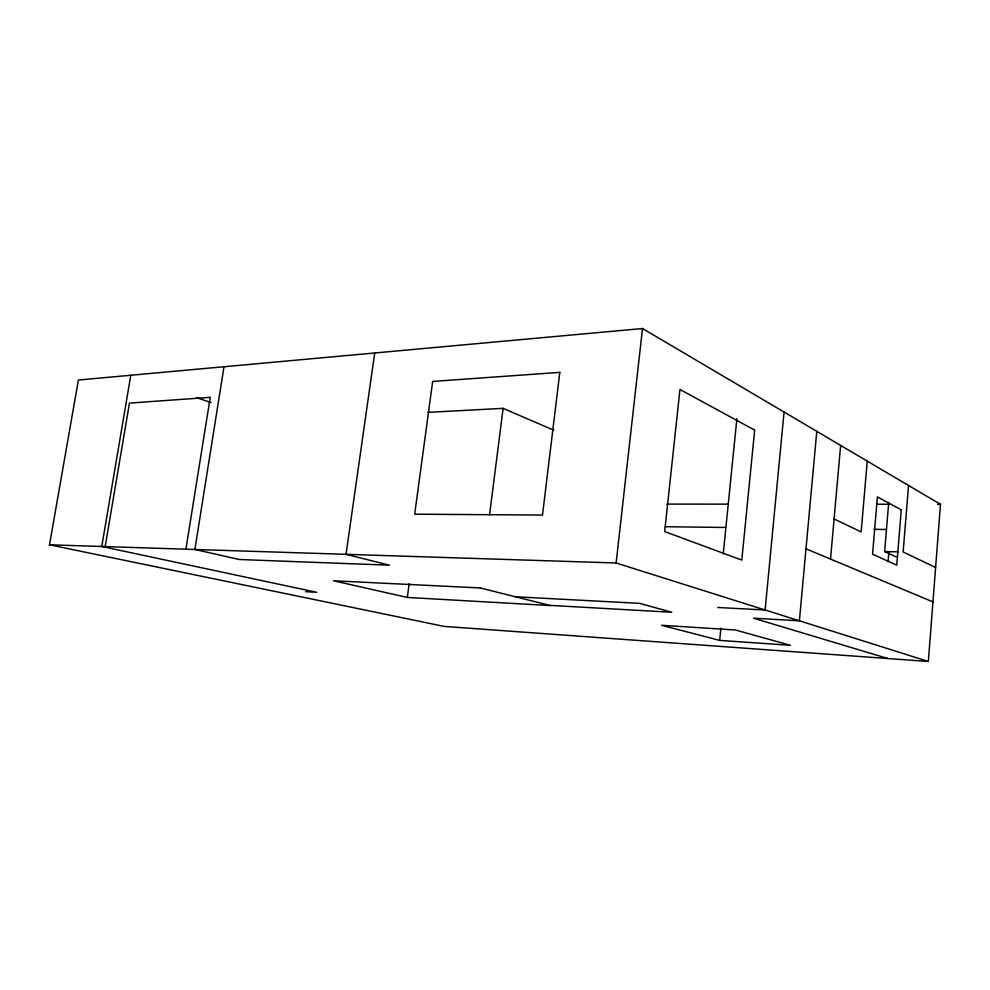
<?xml version="1.0" encoding="UTF-8"?>
<svg xmlns="http://www.w3.org/2000/svg" width="990" height="990" viewBox="0 0 990 990"><rect width="100%" height="100%" fill="white"/><g stroke="black" fill="none" stroke-linecap="round" stroke-linejoin="round"><path stroke-width="1.49" d="M928.335 661.468L940.5 504.318L642.51 328.532L78.396 380.036L49.5 544.809L444.089 626.398L928.335 661.468L616.114 562.988L49.5 544.809M908.535 485.459L903.14 551.975L935.612 567.505M896.086 556.887L884.639 551.554L888.711 502.475M888.067 561.652L888.822 552.47M867.252 461.105L861.164 531.915L834.1 518.97M830.523 559.078L840.646 445.413M816.787 431.331L799.388 620.804L753.415 618.168L887.993 658.548M784.068 412.026L765.121 609.989L717.824 607.489M723.232 553.88L736.894 418.547M719.68 640.394L661.617 625.296L735.459 629.999L790.466 645.307L719.68 640.394L720.906 628.229M616.114 562.988L642.51 328.532M489.567 514.899L503.118 408.35L427.804 412.372M480.175 587.949L550.564 605.571L407.311 597.44L409.155 583.778M374.715 352.985L346.03 554.326L389.33 565.179L239.308 559.499L194.894 549.475L224 366.746M185.91 549.178L210.239 397.324L129.455 403.103L105.175 546.591M130.804 375.26L101.772 546.48L316.713 592.305L305.663 591.673M666.753 504.108L728.442 504.157M876.496 504.269L888.834 504.269M937.542 504.306L940.5 504.318M665.367 526.717L725.534 527.472M873.923 529.328L886.137 529.477M884.639 551.554L898.512 551.875M480.274 587.949L333.494 580.771L407.311 597.44M515.543 596.784L639.738 603.356L671.752 612.265L549.735 605.36M196.453 397.596L211.043 402.559M805.996 548.819L932.951 601.895M503.118 408.35L553.732 430.204M901.259 509.875L896.754 565.142L872.561 554.202L877.4 496.893L901.259 509.875M754.652 430.106L741.807 560.093L664.661 531.581L679.957 389.478L754.652 430.106M559.808 372.364L542.495 515.06L414.686 514.181L432.667 381.435L559.808 372.364"/></g></svg>
